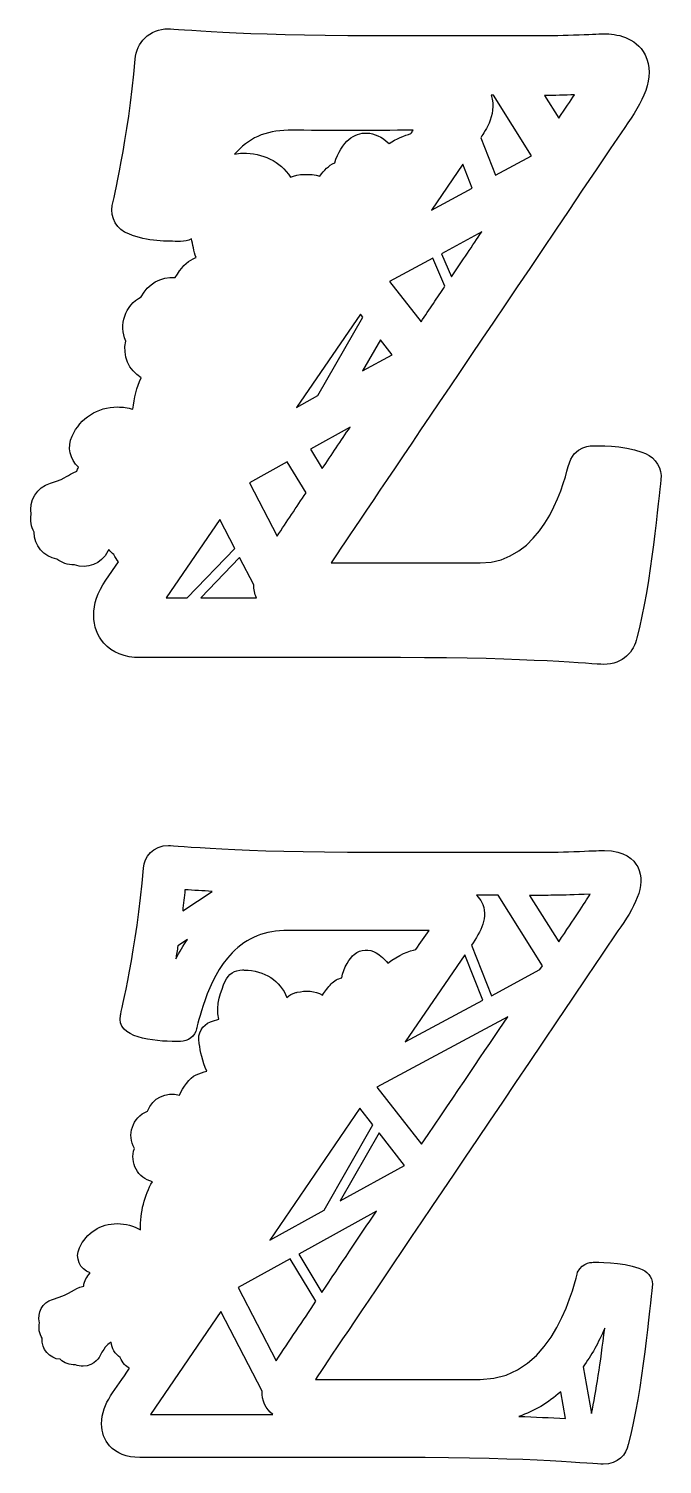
# Model space of a CAD drawing. Header units: millimetres. Extents: x -471 to 1551, y -2688 to 316.
# Drawn here: x 509.3 to 629.9, y -2395.3 to -2122.1 of the extents above; entities that cross this region are included whole.
import ezdxf

# ---------------------------------------------------------------- set-up
doc = ezdxf.new("R2010")
doc.units = ezdxf.units.MM
doc.header["$MEASUREMENT"] = 0
doc.layers.add('Layer 1', color=7, linetype='Continuous')

msp = doc.modelspace()

# ---------------------------------------------------------------- linework, layer by layer
at = {"layer": 'Layer 1', "color": 250}
for points, knots in [([(626.6427, -2202.9528), (626.6427, -2202.9528), (625.9976, -2202.6948), (625.9976, -2202.6948), (625.9976, -2202.6948), (622.4592, -2201.2573), (617.0961, -2201.4784), (616.7828, -2201.46), (616.7828, -2201.46), (616.7644, -2201.46), (612.931, -2201.2204), (611.9543, -2205.3855), (611.9543, -2205.3855), (610.9406, -2209.6981), (606.7387, -2223.7599), (595.2018, -2223.7599), (595.2018, -2223.7599), (595.2018, -2223.7599), (566.8201, -2223.7599), (566.8201, -2223.7599), (566.8201, -2223.7599), (571.9804, -2216.0379), (593.2298, -2184.6523), (622.7171, -2140.882), (622.7171, -2140.882), (626.0344, -2136.2377), (628.7989, -2131.3539), (626.5873, -2127.0598), (626.5873, -2127.0598), (624.7996, -2123.595), (620.9663, -2123.079), (618.8469, -2123.079), (618.8469, -2123.079), (618.2019, -2123.079), (616.7828, -2123.1343), (614.0552, -2123.2448), (614.0552, -2123.2448), (607.8075, -2123.5213), (608.4342, -2123.3554), (574.6159, -2123.3923), (574.6159, -2123.3923), (549.2936, -2123.3923), (537.167, -2122.1022), (535.8953, -2122.1022), (535.8953, -2122.1022), (532.2278, -2122.1022), (529.7582, -2124.7929), (529.5555, -2127.9075), (529.5555, -2127.9075), (528.1917, -2143.4621), (525.3167, -2155.0359), (525.1877, -2155.7178), (525.1877, -2155.7178), (524.7269, -2158.0583), (526.0907, -2160.3805), (528.3391, -2161.1545), (528.3391, -2161.1545), (531.9145, -2162.7026), (535.6926, -2162.5183), (538.1621, -2162.592), (538.1621, -2162.592), (538.9177, -2162.592), (539.6365, -2162.4262), (540.2815, -2162.0944), (540.2815, -2162.0944), (540.4658, -2163.1449), (540.7054, -2164.3981), (541.1293, -2165.6698), (541.1293, -2165.6698), (540.9266, -2165.7435), (540.7423, -2165.8172), (540.558, -2165.9094), (540.558, -2165.9094), (539.3969, -2166.407), (538.2543, -2167.6049), (537.167, -2169.4663), (537.167, -2169.4663), (534.4763, -2169.2267), (531.9145, -2170.6642), (530.7166, -2173.097), (530.7166, -2173.097), (527.5836, -2174.774), (526.4225, -2178.4784), (527.7494, -2181.5377), (527.7494, -2181.5377), (527.1413, -2184.3022), (528.3208, -2187.1219), (530.6798, -2188.5225), (530.6798, -2188.5225), (529.8505, -2190.3471), (529.316, -2192.3743), (529.1132, -2194.5122), (529.1132, -2194.5122), (528.1733, -2194.2357), (527.1781, -2194.0883), (526.1829, -2194.0883), (526.1829, -2194.0883), (522.368, -2194.0883), (519.1428, -2196.1709), (517.5394, -2199.6356), (517.5394, -2199.6356), (516.5811, -2201.6997), (517.1339, -2204.0956), (518.7558, -2205.5515), (518.7558, -2205.5515), (518.6268, -2205.7911), (518.5346, -2206.0491), (518.4425, -2206.3071), (518.4425, -2206.3071), (516.1756, -2207.1549), (517.134, -2207.4682), (513.4112, -2208.574), (513.4112, -2208.574), (510.831, -2209.3481), (509.283, -2211.9466), (509.7806, -2214.5452), (509.7806, -2214.5452), (509.5594, -2215.6878), (509.7437, -2216.8489), (510.2966, -2217.8994), (510.2966, -2217.8994), (510.2966, -2220.4611), (512.1764, -2222.5989), (514.6644, -2223.0228), (514.6644, -2223.0228), (515.5675, -2223.7416), (516.7101, -2224.147), (517.9817, -2224.147), (517.9817, -2224.147), (520.4144, -2224.9579), (523.1051, -2223.9996), (524.3399, -2221.5485), (524.3399, -2221.5485), (524.3767, -2221.4932), (524.432, -2221.3826), (524.5242, -2221.1983), (524.5242, -2221.1983), (524.8007, -2221.5669), (525.1324, -2221.8986), (525.501, -2222.1751), (525.501, -2222.1751), (525.7406, -2222.6911), (526.0354, -2223.1334), (526.3856, -2223.5389), (526.3856, -2223.5389), (526.3856, -2223.5389), (523.9897, -2227.0589), (523.9897, -2227.0589), (523.9897, -2227.0589), (520.6909, -2231.611), (521.1884, -2236.3474), (523.5659, -2239.0197), (523.5659, -2239.0197), (525.1877, -2240.8627), (527.5282, -2241.7842), (530.5139, -2241.7842), (530.5139, -2241.7842), (530.5139, -2241.7842), (580.0711, -2241.784), (580.0711, -2241.784), (580.0711, -2241.784), (605.0801, -2241.784), (616.5617, -2243.0741), (618.6995, -2243.0741), (618.6995, -2243.0741), (622.4223, -2243.0741), (624.5417, -2240.5677), (625.0209, -2238.0428), (625.0209, -2238.0428), (627.7484, -2227.7591), (629.2228, -2211.0619), (629.6098, -2207.9472), (629.6098, -2207.9472), (629.8678, -2205.8095), (628.6515, -2203.7638), (626.6427, -2202.9528)], [0, 0, 0, 0, 0.02222222, 0.02222222, 0.02222222, 0.02222222, 0.04444444, 0.04444444, 0.04444444, 0.04444444, 0.06666667, 0.06666667, 0.06666667, 0.06666667, 0.08888889, 0.08888889, 0.08888889, 0.08888889, 0.11111111, 0.11111111, 0.11111111, 0.11111111, 0.13333333, 0.13333333, 0.13333333, 0.13333333, 0.15555556, 0.15555556, 0.15555556, 0.15555556, 0.17777778, 0.17777778, 0.17777778, 0.17777778, 0.2, 0.2, 0.2, 0.2, 0.22222222, 0.22222222, 0.22222222, 0.22222222, 0.24444444, 0.24444444, 0.24444444, 0.24444444, 0.26666667, 0.26666667, 0.26666667, 0.26666667, 0.28888889, 0.28888889, 0.28888889, 0.28888889, 0.31111111, 0.31111111, 0.31111111, 0.31111111, 0.33333333, 0.33333333, 0.33333333, 0.33333333, 0.35555556, 0.35555556, 0.35555556, 0.35555556, 0.37777778, 0.37777778, 0.37777778, 0.37777778, 0.4, 0.4, 0.4, 0.4, 0.42222222, 0.42222222, 0.42222222, 0.42222222, 0.44444444, 0.44444444, 0.44444444, 0.44444444, 0.46666667, 0.46666667, 0.46666667, 0.46666667, 0.48888889, 0.48888889, 0.48888889, 0.48888889, 0.51111111, 0.51111111, 0.51111111, 0.51111111, 0.53333333, 0.53333333, 0.53333333, 0.53333333, 0.55555556, 0.55555556, 0.55555556, 0.55555556, 0.57777778, 0.57777778, 0.57777778, 0.57777778, 0.6, 0.6, 0.6, 0.6, 0.62222222, 0.62222222, 0.62222222, 0.62222222, 0.64444444, 0.64444444, 0.64444444, 0.64444444, 0.66666667, 0.66666667, 0.66666667, 0.66666667, 0.68888889, 0.68888889, 0.68888889, 0.68888889, 0.71111111, 0.71111111, 0.71111111, 0.71111111, 0.73333333, 0.73333333, 0.73333333, 0.73333333, 0.75555556, 0.75555556, 0.75555556, 0.75555556, 0.77777778, 0.77777778, 0.77777778, 0.77777778, 0.8, 0.8, 0.8, 0.8, 0.82222222, 0.82222222, 0.82222222, 0.82222222, 0.84444444, 0.84444444, 0.84444444, 0.84444444, 0.86666667, 0.86666667, 0.86666667, 0.86666667, 0.88888889, 0.88888889, 0.88888889, 0.88888889, 0.91111111, 0.91111111, 0.91111111, 0.91111111, 0.93333333, 0.93333333, 0.93333333, 0.93333333, 0.95555556, 0.95555556, 0.95555556, 0.95555556, 1, 1, 1, 1]), ([(597.3212, -2134.7633), (597.4686, -2134.7633), (597.616, -2134.7633), (597.7635, -2134.7633), (597.7635, -2134.7633), (597.7635, -2134.7633), (605.0063, -2146.3187), (605.0063, -2146.3187), (605.0063, -2146.3187), (605.0063, -2146.3187), (598.1505, -2150.0047), (598.1505, -2150.0047), (598.1505, -2150.0047), (598.1505, -2150.0047), (595.3123, -2142.8724), (595.3123, -2142.8724), (595.3123, -2142.8724), (595.6256, -2142.2458), (598.5559, -2138.6704), (597.3212, -2134.7633)], [0, 0, 0, 0, 0.16666667, 0.16666667, 0.16666667, 0.16666667, 0.33333333, 0.33333333, 0.33333333, 0.33333333, 0.5, 0.5, 0.5, 0.5, 0.66666667, 0.66666667, 0.66666667, 0.66666667, 1, 1, 1, 1]), ([(613.1522, -2134.6896), (612.3966, -2135.8507), (611.4383, -2137.2698), (610.185, -2139.1312), (610.185, -2139.1312), (610.185, -2139.1312), (607.4758, -2134.8003), (607.4758, -2134.8003), (607.4758, -2134.8003), (609.3372, -2134.8186), (611.2908, -2134.7633), (613.1522, -2134.6896)], [0, 0, 0, 0, 0.25, 0.25, 0.25, 0.25, 0.5, 0.5, 0.5, 0.5, 1, 1, 1, 1]), ([(558.6559, -2141.4348), (566.5806, -2141.4533), (574.5237, -2141.4533), (582.4485, -2141.4348), (582.4485, -2141.4348), (582.301, -2141.6375), (582.172, -2141.8403), (582.0246, -2142.0615), (582.0246, -2142.0615), (580.753, -2142.4301), (579.2601, -2143.0751), (577.878, -2143.9413), (577.878, -2143.9413), (575.0214, -2141.3243), (572.2016, -2141.5271), (570.2297, -2143.1672), (570.2297, -2143.1672), (569.2345, -2143.9966), (568.0735, -2145.7289), (567.539, -2147.6272), (567.539, -2147.6272), (566.2674, -2148.1617), (565.567, -2149.0094), (564.6824, -2150.1705), (564.6824, -2150.1705), (562.8947, -2149.5992), (560.5726, -2149.7467), (559.0982, -2150.3364), (559.0982, -2150.3364), (557.1446, -2147.2586), (553.7536, -2145.7843), (550.0308, -2145.7843), (550.0308, -2145.7843), (549.4779, -2145.7843), (548.9619, -2145.8579), (548.4643, -2146.0054), (548.4643, -2146.0054), (551.026, -2143.0014), (554.3249, -2141.4348), (558.6559, -2141.4348)], [0, 0, 0, 0, 0.09090909, 0.09090909, 0.09090909, 0.09090909, 0.18181818, 0.18181818, 0.18181818, 0.18181818, 0.27272727, 0.27272727, 0.27272727, 0.27272727, 0.36363636, 0.36363636, 0.36363636, 0.36363636, 0.45454545, 0.45454545, 0.45454545, 0.45454545, 0.54545455, 0.54545455, 0.54545455, 0.54545455, 0.63636364, 0.63636364, 0.63636364, 0.63636364, 0.72727273, 0.72727273, 0.72727273, 0.72727273, 0.81818182, 0.81818182, 0.81818182, 0.81818182, 1, 1, 1, 1]), ([(591.8844, -2147.8852), (591.8844, -2147.8852), (593.6905, -2152.4189), (593.6905, -2152.4189), (593.6905, -2152.4189), (593.6905, -2152.4189), (585.9316, -2156.6024), (585.9316, -2156.6024), (585.9316, -2156.6024), (585.9316, -2156.6024), (591.8844, -2147.8852), (591.8844, -2147.8852)], [0, 0, 0, 0, 0.25, 0.25, 0.25, 0.25, 0.5, 0.5, 0.5, 0.5, 1, 1, 1, 1]), ([(589.7282, -2169.3189), (589.7282, -2169.3189), (587.83, -2164.9142), (587.83, -2164.9142), (587.83, -2164.9142), (587.83, -2164.9142), (595.4967, -2160.786), (595.4967, -2160.786), (595.4967, -2160.786), (593.7827, -2163.3292), (591.8476, -2166.1674), (589.7282, -2169.3189)], [0, 0, 0, 0, 0.25, 0.25, 0.25, 0.25, 0.5, 0.5, 0.5, 0.5, 1, 1, 1, 1]), ([(577.9701, -2170.2219), (577.9701, -2170.2219), (586.2081, -2165.7803), (586.2081, -2165.7803), (586.2081, -2165.7803), (586.2081, -2165.7803), (588.5118, -2171.1249), (588.5118, -2171.1249), (588.5118, -2171.1249), (587.0743, -2173.2443), (585.5631, -2175.4927), (583.9597, -2177.8701), (583.9597, -2177.8701), (583.9597, -2177.8701), (577.9701, -2170.2219), (577.9701, -2170.2219)], [0, 0, 0, 0, 0.2, 0.2, 0.2, 0.2, 0.4, 0.4, 0.4, 0.4, 0.6, 0.6, 0.6, 0.6, 1, 1, 1, 1]), ([(564.3322, -2191.9135), (564.3322, -2191.9135), (560.2593, -2194.1619), (560.2593, -2194.1619), (560.2593, -2194.1619), (560.2593, -2194.1619), (572.4043, -2176.3958), (572.4043, -2176.3958), (572.4043, -2176.3958), (572.4043, -2176.3958), (572.8835, -2177.004), (572.8835, -2177.004), (572.8835, -2177.004), (572.8835, -2177.004), (564.3322, -2191.9135), (564.3322, -2191.9135)], [0, 0, 0, 0, 0.2, 0.2, 0.2, 0.2, 0.4, 0.4, 0.4, 0.4, 0.6, 0.6, 0.6, 0.6, 1, 1, 1, 1]), ([(572.8098, -2187.2324), (572.8098, -2187.2324), (576.2193, -2181.2981), (576.2193, -2181.2981), (576.2193, -2181.2981), (576.2193, -2181.2981), (578.4308, -2184.1363), (578.4308, -2184.1363), (578.4308, -2184.1363), (578.4308, -2184.1363), (572.8098, -2187.2324), (572.8098, -2187.2324)], [0, 0, 0, 0, 0.25, 0.25, 0.25, 0.25, 0.5, 0.5, 0.5, 0.5, 1, 1, 1, 1]), ([(562.8947, -2202.0867), (562.8947, -2202.0867), (570.4508, -2197.9216), (570.4508, -2197.9216), (570.4508, -2197.9216), (568.7, -2200.5201), (566.9308, -2203.1556), (565.1615, -2205.8095), (565.1615, -2205.8095), (565.1615, -2205.8095), (562.8947, -2202.0867), (562.8947, -2202.0867)], [0, 0, 0, 0, 0.25, 0.25, 0.25, 0.25, 0.5, 0.5, 0.5, 0.5, 1, 1, 1, 1]), ([(556.5549, -2218.6733), (556.5549, -2218.6733), (551.284, -2208.5186), (551.284, -2208.5186), (551.284, -2208.5186), (551.284, -2208.5186), (558.49, -2204.5378), (558.49, -2204.5378), (558.49, -2204.5378), (558.49, -2204.5378), (562.0653, -2210.4353), (562.0653, -2210.4353), (562.0653, -2210.4353), (560.2408, -2213.1444), (558.3979, -2215.8904), (556.5549, -2218.6733)], [0, 0, 0, 0, 0.2, 0.2, 0.2, 0.2, 0.4, 0.4, 0.4, 0.4, 0.6, 0.6, 0.6, 0.6, 1, 1, 1, 1]), ([(545.663, -2215.5218), (545.663, -2215.5218), (548.5012, -2221.0139), (548.5012, -2221.0139), (548.5012, -2221.0139), (548.5012, -2221.0139), (539.4707, -2230.4314), (539.4707, -2230.4314), (539.4707, -2230.4314), (538.1253, -2230.4314), (536.7983, -2230.4314), (535.4714, -2230.4129), (535.4714, -2230.4129), (535.4714, -2230.4129), (545.663, -2215.5218), (545.663, -2215.5218)], [0, 0, 0, 0, 0.2, 0.2, 0.2, 0.2, 0.4, 0.4, 0.4, 0.4, 0.6, 0.6, 0.6, 0.6, 1, 1, 1, 1]), ([(542.0139, -2230.4314), (542.0139, -2230.4314), (549.4042, -2222.7278), (549.4042, -2222.7278), (549.4042, -2222.7278), (549.4042, -2222.7278), (552.1134, -2227.9618), (552.1134, -2227.9618), (552.1134, -2227.9618), (552.1318, -2228.8096), (552.2977, -2229.6205), (552.611, -2230.413), (552.611, -2230.413), (549.0356, -2230.4314), (545.5893, -2230.4314), (542.0139, -2230.4314)], [0, 0, 0, 0, 0.2, 0.2, 0.2, 0.2, 0.4, 0.4, 0.4, 0.4, 0.6, 0.6, 0.6, 0.6, 1, 1, 1, 1]), ([(626.0529, -2358.2385), (626.0529, -2358.2385), (625.4079, -2357.9805), (625.4079, -2357.9805), (625.4079, -2357.9805), (622.2932, -2356.7089), (616.9671, -2356.8747), (616.7828, -2356.8563), (616.7828, -2356.8563), (616.7644, -2356.8563), (614.6634, -2356.7273), (613.7603, -2358.7545), (613.7603, -2358.7545), (613.4102, -2359.547), (609.7796, -2379.1561), (595.2018, -2379.1561), (595.2018, -2379.1561), (595.2018, -2379.1561), (563.853, -2379.1561), (563.853, -2379.1561), (563.853, -2379.1561), (568.1286, -2372.6873), (589.2121, -2341.5782), (621.4086, -2293.7902), (621.4086, -2293.7902), (624.4495, -2289.5514), (626.9928, -2285.1467), (625.1867, -2281.6082), (625.1867, -2281.6082), (624.4496, -2280.1891), (622.7725, -2278.4936), (618.8469, -2278.4936), (618.8469, -2278.4936), (618.2388, -2278.4936), (616.7828, -2278.5489), (614.129, -2278.6594), (614.129, -2278.6594), (607.8445, -2278.9359), (608.4711, -2278.7701), (574.6159, -2278.8253), (574.6159, -2278.8253), (548.7223, -2278.8253), (537.1854, -2277.5352), (535.8953, -2277.5352), (535.8953, -2277.5352), (532.9281, -2277.5352), (531.2695, -2279.7099), (531.1404, -2281.8662), (531.1404, -2281.8662), (529.795, -2297.3839), (526.8463, -2309.3079), (526.7358, -2309.8607), (526.7358, -2309.8607), (525.888, -2314.1917), (533.0018, -2314.8367), (537.4249, -2314.8367), (537.4249, -2314.8367), (537.4249, -2314.8367), (538.1437, -2314.8368), (538.1437, -2314.8368), (538.1437, -2314.8368), (539.6181, -2314.8368), (540.8898, -2313.8416), (541.2399, -2312.4041), (541.2399, -2312.4041), (541.3874, -2311.9802), (543.1013, -2302.9866), (547.9852, -2297.9737), (547.9852, -2297.9737), (550.8049, -2295.0987), (554.2881, -2293.6981), (558.6191, -2293.6981), (558.6191, -2293.6981), (570.6721, -2293.7349), (578.3572, -2293.7165), (585.471, -2293.6981), (585.471, -2293.6981), (584.6417, -2294.896), (583.8123, -2296.0386), (582.9462, -2297.3472), (582.9462, -2297.3472), (581.9141, -2297.4946), (579.592, -2298.3976), (577.62, -2299.9089), (577.62, -2299.9089), (577.0302, -2299.1348), (576.2193, -2298.4713), (575.4084, -2297.9738), (575.4084, -2297.9738), (574.0999, -2297.1628), (572.4597, -2297.2366), (571.2249, -2298.2686), (571.2249, -2298.2686), (570.4509, -2298.9136), (569.1608, -2300.775), (568.8844, -2302.747), (568.8844, -2302.747), (568.1103, -2302.876), (567.3916, -2303.2815), (566.8571, -2303.8713), (566.8571, -2303.8713), (566.249, -2304.5532), (565.6961, -2305.2719), (565.2169, -2306.0091), (565.2169, -2306.0091), (563.7241, -2305.1614), (562.0286, -2305.1245), (560.3515, -2305.4747), (560.3515, -2305.4747), (560.2778, -2305.4931), (560.1856, -2305.5115), (560.1119, -2305.53), (560.1119, -2305.53), (559.4484, -2305.6958), (558.8771, -2306.0276), (558.4163, -2306.4699), (558.4163, -2306.4699), (557.1815, -2303.2631), (554.1775, -2301.3096), (550.3073, -2301.2359), (550.3073, -2301.2359), (550.2336, -2301.2359), (550.123, -2301.2174), (549.9755, -2301.2174), (549.9755, -2301.2174), (548.5011, -2301.2174), (547.2295, -2302.0467), (546.6766, -2303.3737), (546.6766, -2303.3737), (545.9395, -2305.1244), (544.8152, -2307.8336), (545.4602, -2310.6165), (545.4602, -2310.6165), (544.9258, -2310.7455), (544.3913, -2310.9113), (543.8753, -2311.1141), (543.8753, -2311.1141), (542.3641, -2311.6854), (541.3505, -2313.1782), (541.7191, -2315.2055), (541.7191, -2315.2055), (541.9771, -2316.6799), (542.3272, -2318.6887), (543.175, -2320.4764), (543.175, -2320.4764), (542.4747, -2320.6791), (541.7928, -2320.9187), (541.1293, -2321.1951), (541.1293, -2321.1951), (539.8392, -2321.7481), (538.6781, -2323.6463), (537.9594, -2325.0654), (537.9594, -2325.0654), (535.4899, -2324.3098), (532.8176, -2325.6183), (531.8776, -2328.0879), (531.8776, -2328.0879), (529.0026, -2329.2858), (527.9337, -2332.6216), (529.3896, -2335.1833), (529.3896, -2335.1833), (528.4865, -2337.9661), (530.0162, -2340.878), (532.8359, -2341.5231), (532.8359, -2341.5231), (531.3063, -2344.0848), (530.4954, -2347.2731), (530.5507, -2350.6826), (530.5507, -2350.6826), (529.2975, -2349.927), (527.731, -2349.5031), (526.1276, -2349.5031), (526.1276, -2349.5031), (522.9577, -2349.5031), (520.2669, -2351.2355), (518.9216, -2354.1289), (518.9216, -2354.1289), (518.0555, -2355.9903), (518.9953, -2358.2203), (520.9673, -2358.8838), (520.9673, -2358.8838), (520.3223, -2359.6026), (519.8247, -2360.395), (519.7509, -2361.3718), (519.7509, -2361.3718), (517.6131, -2361.8694), (517.7421, -2362.7541), (513.8166, -2363.9151), (513.8166, -2363.9151), (511.9184, -2364.4865), (510.831, -2366.4768), (511.3654, -2368.3567), (511.3654, -2368.3567), (511.089, -2369.4072), (511.2917, -2370.4577), (511.8631, -2371.3239), (511.8631, -2371.3239), (511.6419, -2373.388), (513.2084, -2375.2125), (515.291, -2375.3231), (515.291, -2375.3231), (516.0282, -2376.0603), (517.0602, -2376.4474), (518.166, -2376.3552), (518.166, -2376.3552), (518.6268, -2376.5579), (519.1428, -2376.6501), (519.6219, -2376.6501), (519.6219, -2376.6501), (521.981, -2376.6501), (522.8471, -2374.6412), (522.8656, -2374.6228), (522.8656, -2374.6228), (523.8792, -2372.6324), (524.4874, -2372.4481), (524.985, -2372.0426), (524.985, -2372.0426), (524.985, -2372.0426), (524.985, -2372.0426), (524.985, -2372.0426), (524.985, -2372.0426), (525.0403, -2373.259), (525.7037, -2374.3463), (526.7174, -2374.9545), (526.7174, -2374.9545), (527.1044, -2376.0787), (527.8047, -2376.6869), (528.4498, -2377.0371), (528.4498, -2377.0371), (525.9434, -2381.11), (523.1605, -2383.4321), (523.1605, -2387.6157), (523.1605, -2387.6157), (523.1605, -2389.2191), (523.6765, -2390.6565), (524.6717, -2391.7808), (524.6717, -2391.7808), (525.9802, -2393.2552), (527.9154, -2394.0108), (530.4218, -2394.0108), (530.4218, -2394.0108), (530.4218, -2394.0108), (579.9789, -2394.0104), (579.9789, -2394.0104), (579.9789, -2394.0104), (606.3885, -2394.0104), (616.8013, -2395.3004), (618.6074, -2395.3004), (618.6074, -2395.3004), (621.4455, -2395.3004), (623.0305, -2393.4206), (623.3806, -2391.5223), (623.3806, -2391.5223), (626.0898, -2381.3677), (627.5641, -2364.6704), (627.9512, -2361.5742), (627.9512, -2361.5742), (628.1907, -2360.1552), (627.3798, -2358.773), (626.0529, -2358.2385)], [0, 0, 0, 0, 0.01515152, 0.01515152, 0.01515152, 0.01515152, 0.03030303, 0.03030303, 0.03030303, 0.03030303, 0.04545455, 0.04545455, 0.04545455, 0.04545455, 0.06060606, 0.06060606, 0.06060606, 0.06060606, 0.07575758, 0.07575758, 0.07575758, 0.07575758, 0.09090909, 0.09090909, 0.09090909, 0.09090909, 0.10606061, 0.10606061, 0.10606061, 0.10606061, 0.12121212, 0.12121212, 0.12121212, 0.12121212, 0.13636364, 0.13636364, 0.13636364, 0.13636364, 0.15151515, 0.15151515, 0.15151515, 0.15151515, 0.16666667, 0.16666667, 0.16666667, 0.16666667, 0.18181818, 0.18181818, 0.18181818, 0.18181818, 0.1969697, 0.1969697, 0.1969697, 0.1969697, 0.21212121, 0.21212121, 0.21212121, 0.21212121, 0.22727273, 0.22727273, 0.22727273, 0.22727273, 0.24242424, 0.24242424, 0.24242424, 0.24242424, 0.25757576, 0.25757576, 0.25757576, 0.25757576, 0.27272727, 0.27272727, 0.27272727, 0.27272727, 0.28787879, 0.28787879, 0.28787879, 0.28787879, 0.3030303, 0.3030303, 0.3030303, 0.3030303, 0.31818182, 0.31818182, 0.31818182, 0.31818182, 0.33333333, 0.33333333, 0.33333333, 0.33333333, 0.34848485, 0.34848485, 0.34848485, 0.34848485, 0.36363636, 0.36363636, 0.36363636, 0.36363636, 0.37878788, 0.37878788, 0.37878788, 0.37878788, 0.39393939, 0.39393939, 0.39393939, 0.39393939, 0.40909091, 0.40909091, 0.40909091, 0.40909091, 0.42424242, 0.42424242, 0.42424242, 0.42424242, 0.43939394, 0.43939394, 0.43939394, 0.43939394, 0.45454545, 0.45454545, 0.45454545, 0.45454545, 0.46969697, 0.46969697, 0.46969697, 0.46969697, 0.48484848, 0.48484848, 0.48484848, 0.48484848, 0.5, 0.5, 0.5, 0.5, 0.51515152, 0.51515152, 0.51515152, 0.51515152, 0.53030303, 0.53030303, 0.53030303, 0.53030303, 0.54545455, 0.54545455, 0.54545455, 0.54545455, 0.56060606, 0.56060606, 0.56060606, 0.56060606, 0.57575758, 0.57575758, 0.57575758, 0.57575758, 0.59090909, 0.59090909, 0.59090909, 0.59090909, 0.60606061, 0.60606061, 0.60606061, 0.60606061, 0.62121212, 0.62121212, 0.62121212, 0.62121212, 0.63636364, 0.63636364, 0.63636364, 0.63636364, 0.65151515, 0.65151515, 0.65151515, 0.65151515, 0.66666667, 0.66666667, 0.66666667, 0.66666667, 0.68181818, 0.68181818, 0.68181818, 0.68181818, 0.6969697, 0.6969697, 0.6969697, 0.6969697, 0.71212121, 0.71212121, 0.71212121, 0.71212121, 0.72727273, 0.72727273, 0.72727273, 0.72727273, 0.74242424, 0.74242424, 0.74242424, 0.74242424, 0.75757576, 0.75757576, 0.75757576, 0.75757576, 0.77272727, 0.77272727, 0.77272727, 0.77272727, 0.78787879, 0.78787879, 0.78787879, 0.78787879, 0.8030303, 0.8030303, 0.8030303, 0.8030303, 0.81818182, 0.81818182, 0.81818182, 0.81818182, 0.83333333, 0.83333333, 0.83333333, 0.83333333, 0.84848485, 0.84848485, 0.84848485, 0.84848485, 0.86363636, 0.86363636, 0.86363636, 0.86363636, 0.87878788, 0.87878788, 0.87878788, 0.87878788, 0.89393939, 0.89393939, 0.89393939, 0.89393939, 0.90909091, 0.90909091, 0.90909091, 0.90909091, 0.92424242, 0.92424242, 0.92424242, 0.92424242, 0.93939394, 0.93939394, 0.93939394, 0.93939394, 0.95454545, 0.95454545, 0.95454545, 0.95454545, 0.96969697, 0.96969697, 0.96969697, 0.96969697, 1, 1, 1, 1]), ([(538.586, -2289.9937), (538.7519, -2288.6483), (538.8994, -2287.303), (539.0284, -2285.9576), (539.0284, -2285.9576), (540.7054, -2286.0682), (542.4194, -2286.1788), (544.1702, -2286.2709), (544.1702, -2286.2709), (544.1702, -2286.2709), (538.586, -2289.9937), (538.586, -2289.9937)], [0, 0, 0, 0, 0.25, 0.25, 0.25, 0.25, 0.5, 0.5, 0.5, 0.5, 1, 1, 1, 1]), ([(595.4598, -2288.2429), (595.2939, -2287.9296), (594.999, -2287.4688), (594.5198, -2287.0081), (594.5198, -2287.0081), (595.9021, -2287.0081), (597.2659, -2287.0081), (598.6481, -2287.0081), (598.6481, -2287.0081), (598.6481, -2287.0081), (607.052, -2300.4249), (607.052, -2300.4249), (607.052, -2300.4249), (607.052, -2300.4249), (606.5728, -2301.1436), (606.5728, -2301.1436), (606.5728, -2301.1436), (606.5728, -2301.1436), (597.3396, -2306.1197), (597.3396, -2306.1197), (597.3396, -2306.1197), (597.3396, -2306.1197), (593.5247, -2296.5363), (593.5247, -2296.5363), (593.5247, -2296.5363), (595.2755, -2293.9745), (596.971, -2291.1548), (595.4598, -2288.2429)], [0, 0, 0, 0, 0.125, 0.125, 0.125, 0.125, 0.25, 0.25, 0.25, 0.25, 0.375, 0.375, 0.375, 0.375, 0.5, 0.5, 0.5, 0.5, 0.625, 0.625, 0.625, 0.625, 0.75, 0.75, 0.75, 0.75, 1, 1, 1, 1]), ([(616.1562, -2286.7869), (615.032, -2288.593), (613.1706, -2291.3944), (610.1482, -2295.8728), (610.1482, -2295.8728), (610.1482, -2295.8728), (604.6008, -2287.0266), (604.6008, -2287.0266), (604.6008, -2287.0266), (609.5031, -2287.0266), (609.6137, -2287.0634), (616.1562, -2286.7869)], [0, 0, 0, 0, 0.25, 0.25, 0.25, 0.25, 0.5, 0.5, 0.5, 0.5, 1, 1, 1, 1]), ([(537.2775, -2299.1348), (537.4065, -2298.3055), (537.554, -2297.4761), (537.6645, -2296.6468), (537.6645, -2296.6468), (537.6645, -2296.6468), (539.5074, -2295.412), (539.5074, -2295.412), (539.5074, -2295.412), (538.7151, -2296.5547), (537.9779, -2297.7895), (537.2775, -2299.1348)], [0, 0, 0, 0, 0.25, 0.25, 0.25, 0.25, 0.5, 0.5, 0.5, 0.5, 1, 1, 1, 1]), ([(592.2714, -2298.3423), (592.2714, -2298.3423), (595.6994, -2306.9674), (595.6994, -2306.9674), (595.6994, -2306.9674), (595.6994, -2306.9674), (580.9188, -2314.929), (580.9188, -2314.929), (580.9188, -2314.929), (580.9188, -2314.929), (592.2714, -2298.3423), (592.2714, -2298.3423)], [0, 0, 0, 0, 0.25, 0.25, 0.25, 0.25, 0.5, 0.5, 0.5, 0.5, 1, 1, 1, 1]), ([(600.4726, -2310.1188), (596.1601, -2316.477), (590.7787, -2324.4202), (584.0519, -2334.3906), (584.0519, -2334.3906), (584.0519, -2334.3906), (575.5558, -2323.5355), (575.5558, -2323.5355), (575.5558, -2323.5355), (575.5558, -2323.5355), (600.4726, -2310.1188), (600.4726, -2310.1188)], [0, 0, 0, 0, 0.25, 0.25, 0.25, 0.25, 0.5, 0.5, 0.5, 0.5, 1, 1, 1, 1]), ([(572.3122, -2327.5348), (572.3122, -2327.5348), (574.7817, -2330.7047), (574.7817, -2330.7047), (574.7817, -2330.7047), (574.7817, -2330.7047), (565.4932, -2346.9227), (565.4932, -2346.9227), (565.4932, -2346.9227), (565.4932, -2346.9227), (555.1542, -2352.6359), (555.1542, -2352.6359), (555.1542, -2352.6359), (555.1542, -2352.6359), (572.3122, -2327.5348), (572.3122, -2327.5348)], [0, 0, 0, 0, 0.2, 0.2, 0.2, 0.2, 0.4, 0.4, 0.4, 0.4, 0.6, 0.6, 0.6, 0.6, 1, 1, 1, 1]), ([(568.5894, -2345.1904), (568.5894, -2345.1904), (575.9981, -2332.2528), (575.9981, -2332.2528), (575.9981, -2332.2528), (575.9981, -2332.2528), (580.8267, -2338.4266), (580.8267, -2338.4266), (580.8267, -2338.4266), (580.8267, -2338.4266), (568.5894, -2345.1904), (568.5894, -2345.1904)], [0, 0, 0, 0, 0.25, 0.25, 0.25, 0.25, 0.5, 0.5, 0.5, 0.5, 1, 1, 1, 1]), ([(565.0878, -2362.5879), (565.0878, -2362.5879), (560.6831, -2355.3082), (560.6831, -2355.3082), (560.6831, -2355.3082), (560.6831, -2355.3082), (575.4452, -2347.1439), (575.4452, -2347.1439), (575.4452, -2347.1439), (572.0726, -2352.1568), (568.6263, -2357.3171), (565.0878, -2362.5879)], [0, 0, 0, 0, 0.25, 0.25, 0.25, 0.25, 0.5, 0.5, 0.5, 0.5, 1, 1, 1, 1]), ([(549.1462, -2361.6848), (549.1462, -2361.6848), (559.0613, -2356.2113), (559.0613, -2356.2113), (559.0613, -2356.2113), (559.0613, -2356.2113), (563.9452, -2364.2835), (563.9452, -2364.2835), (563.9452, -2364.2835), (561.4572, -2368.0063), (558.9139, -2371.7843), (556.3522, -2375.6177), (556.3522, -2375.6177), (556.3522, -2375.6177), (549.1462, -2361.6848), (549.1462, -2361.6848)], [0, 0, 0, 0, 0.2, 0.2, 0.2, 0.2, 0.4, 0.4, 0.4, 0.4, 0.6, 0.6, 0.6, 0.6, 1, 1, 1, 1]), ([(532.4674, -2385.8092), (532.4674, -2385.8092), (545.8473, -2366.237), (545.8473, -2366.237), (545.8473, -2366.237), (545.8473, -2366.237), (553.7168, -2381.4045), (553.7168, -2381.4045), (553.7168, -2381.4045), (553.6431, -2383.0816), (554.3434, -2384.7587), (555.744, -2385.8276), (555.744, -2385.8276), (547.8746, -2385.8461), (540.429, -2385.8461), (532.4674, -2385.8092)], [0, 0, 0, 0, 0.2, 0.2, 0.2, 0.2, 0.4, 0.4, 0.4, 0.4, 0.6, 0.6, 0.6, 0.6, 1, 1, 1, 1]), ([(616.3958, -2385.6249), (616.3958, -2385.6249), (614.7924, -2376.7602), (614.7924, -2376.7602), (614.7924, -2376.7602), (616.3774, -2374.5855), (617.7411, -2372.1344), (618.9022, -2369.4253), (618.9022, -2369.4253), (618.1098, -2376.0231), (617.262, -2381.4414), (616.3958, -2385.6249)], [0, 0, 0, 0, 0.25, 0.25, 0.25, 0.25, 0.5, 0.5, 0.5, 0.5, 1, 1, 1, 1]), ([(602.592, -2386.1778), (605.4671, -2385.201), (608.1209, -2383.6529), (610.5352, -2381.4967), (610.5352, -2381.4967), (610.5352, -2381.4967), (611.4566, -2386.5832), (611.4566, -2386.5832), (611.4566, -2386.5832), (608.5264, -2386.4358), (605.5776, -2386.2884), (602.592, -2386.1778)], [0, 0, 0, 0, 0.25, 0.25, 0.25, 0.25, 0.5, 0.5, 0.5, 0.5, 1, 1, 1, 1])]:
    msp.add_open_spline(points, degree=3, knots=knots, dxfattribs=at)

doc.saveas('drawing.dxf')
